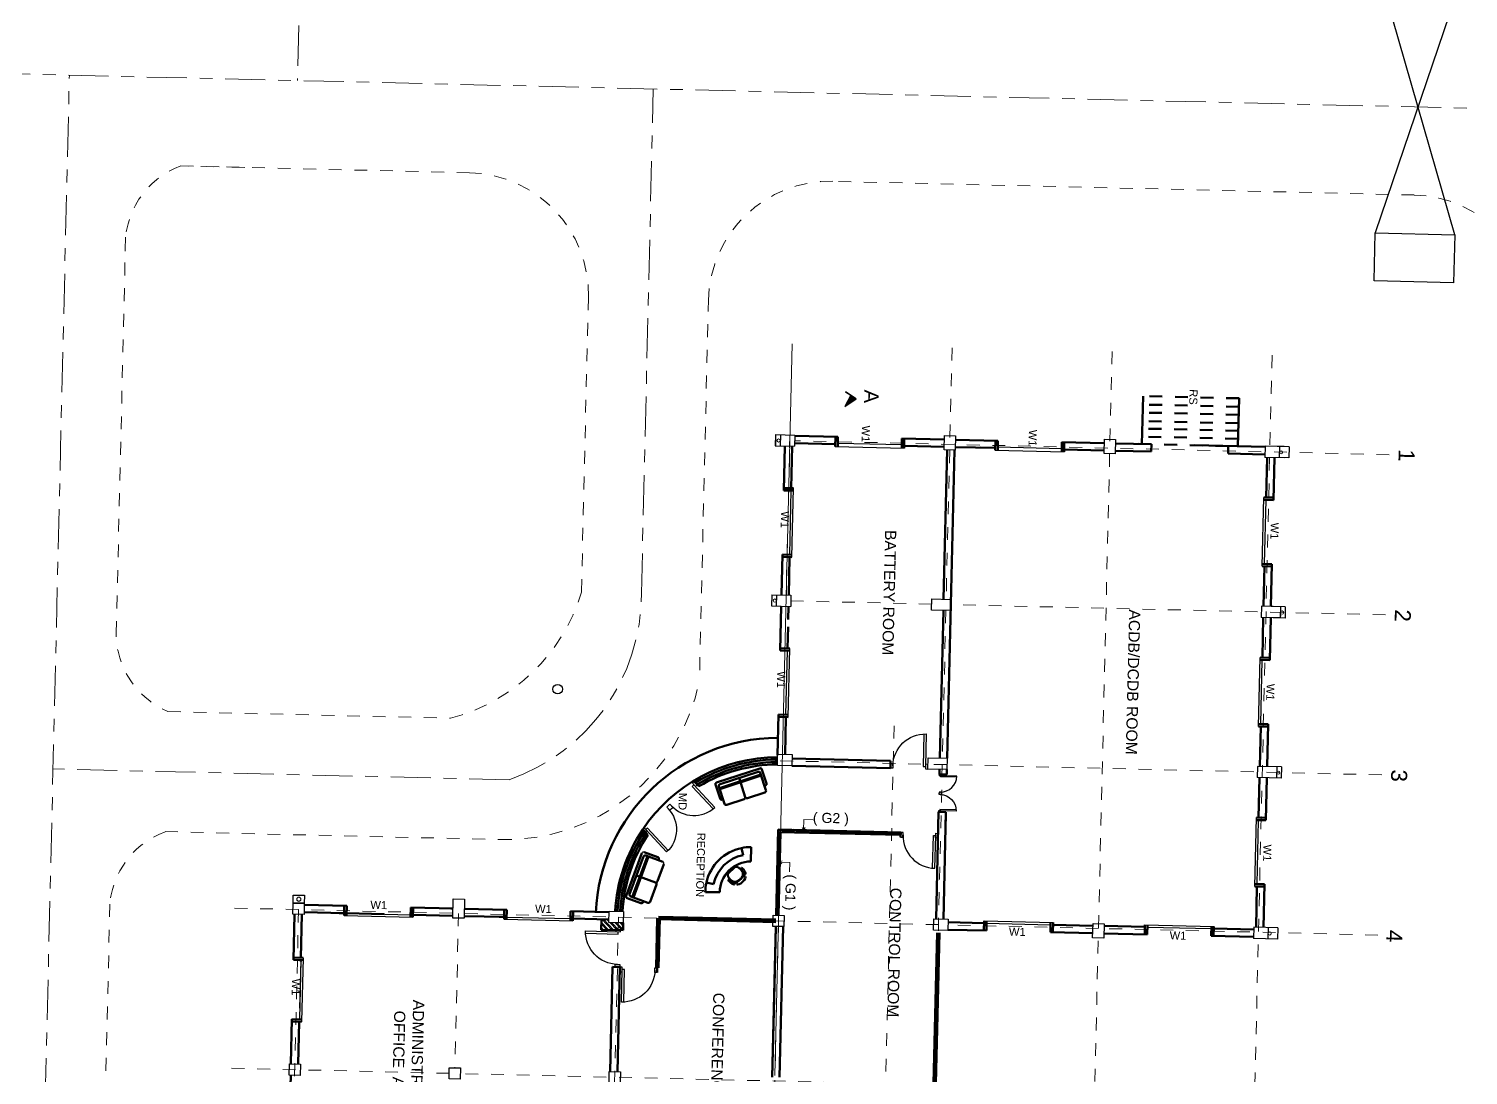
# Model space of a CAD drawing. Header units: metres. Extents: x 201400 to 215600, y 173235 to 1738400.
# Drawn here: x 213054.14 to 213065.38, y 1729854.06 to 1729862.22 of the extents above; entities that cross this region are included whole.
import ezdxf

# ---------------------------------------------------------------- set-up
doc = ezdxf.new("R2010")
doc.units = ezdxf.units.M
for name, pattern in [('ACAD_ISO04W100', [30, 24, -3, 0, -3]), ('CENTER', [2, 1.25, -0.25, 0.25, -0.25]), ('HIDDEN', [0.375, 0.25, -0.125]), ('HIDDENX2', [0.75, 0.5, -0.25])]:
    doc.linetypes.add(name, pattern=pattern)
for name, color, linetype in [('Aelev-1', 5, 'Continuous'), ('DW', 30, 'Continuous'), ('E-LAY-DIM', 7, 'Continuous'), ('FURN', 136, 'Continuous'), ('GLASS', 130, 'Continuous'), ('text', 7, 'Continuous')]:
    doc.layers.add(name, color=color, linetype=linetype)
for name, color, linetype, lineweight in [('E-LAY-CNTRL', 1, 'CENTER', 0), ('E-LAY-EXIST', 8, 'HIDDEN', 0), ('L00', 8, 'Continuous', 9), ('L09', 6, 'Continuous', 9), ('L25', 5, 'Continuous', 25), ('Wall', 6, 'Continuous', 70)]:
    doc.layers.add(name, color=color, linetype=linetype, lineweight=lineweight)
doc.styles.add('HAND', font='techb___.ttf')
doc.styles.get("Standard").update_dxf_attribs({"font": 'arial.ttf', "height": 50})
pattern_1 = [(45.000000035, (-1660894.54197, 1126554.72739), (-0.088388347702, 0.088388347594), [])]

# ---------------------------------------------------------------- blocks, each defined once
blk = doc.blocks.new('BIOC1-2')
at = {"color": 250, "linetype": 'Continuous', "ltscale": 12}
for p, q in [((5, 9, 14), (-5, 9, 14)), ((2.1, -8.6, 14), (-2.1, -8.6, 14))]:
    blk.add_line(p, q, dxfattribs=at)
at = {"color": 9, "linetype": 'Continuous', "ltscale": 12}
for points in [[(-10, 1, 14), (-10, 1.8, 14), (-9.9, 2.5, 14), (-9.9, 3.2, 14), (-9.8, 3.9, 14), (-9.7, 4.5, 14), (-9.5, 5.1, 14), (-9.4, 5.6, 14), (-9.2, 6.1, 14), (-9, 6.6, 14), (-8.7, 7, 14), (-8.5, 7.4, 14), (-8.2, 7.7, 14), (-7.9, 8, 14), (-7.5, 8.3, 14), (-7.2, 8.5, 14), (-6.8, 8.7, 14), (-6.4, 8.8, 14), (-5.9, 8.9, 14), (-5.5, 9, 14), (-5, 9, 14)], [(0, -8, 14), (-1, -8, 14), (-1.9, -7.9, 14), (-2.8, -7.8, 14), (-3.6, -7.6, 14), (-4.4, -7.4, 14), (-5.1, -7.2, 14), (-5.8, -6.9, 14), (-6.4, -6.6, 14), (-7, -6.2, 14), (-7.5, -5.8, 14), (-8, -5.3, 14), (-8.4, -4.8, 14), (-8.8, -4.2, 14), (-9.1, -3.6, 14), (-9.4, -2.9, 14), (-9.6, -2.2, 14), (-9.8, -1.5, 14), (-9.9, -0.7, 14), (-10, 0.1, 14), (-10, 1, 14)], [(0, -8, 14), (1, -8, 14), (1.9, -7.9, 14), (2.8, -7.8, 14), (3.6, -7.6, 14), (4.4, -7.4, 14), (5.1, -7.2, 14), (5.8, -6.9, 14), (6.4, -6.6, 14), (7, -6.2, 14), (7.5, -5.8, 14), (8, -5.3, 14), (8.4, -4.8, 14), (8.8, -4.2, 14), (9.1, -3.6, 14), (9.4, -2.9, 14), (9.6, -2.2, 14), (9.8, -1.5, 14), (9.9, -0.7, 14), (10, 0.1, 14), (10, 1, 14)], [(10, 1, 14), (10, 1.8, 14), (10, 2.5, 14), (9.9, 3.2, 14), (9.8, 3.9, 14), (9.7, 4.5, 14), (9.6, 5.1, 14), (9.4, 5.6, 14), (9.2, 6.1, 14), (9, 6.6, 14), (8.8, 7, 14), (8.5, 7.4, 14), (8.2, 7.7, 14), (7.9, 8, 14), (7.6, 8.3, 14), (7.2, 8.5, 14), (6.8, 8.7, 14), (6.4, 8.8, 14), (6, 8.9, 14), (5.5, 9, 14), (5, 9, 14)]]:
    blk.add_polyline3d(points, dxfattribs=at)
at = {"color": 250, "linetype": 'Continuous', "ltscale": 12}
for centre, major_axis, ratio, start_param, end_param in [((-11.1, -2.8), (0.87, -4.92), 0.3, 1.570796370506287, 7.853981677685873), ((11.1, -2.8), (0.87, 4.92), 0.3, 1.570796370506287, 7.853981677685873), ((-4.5, -10), (-3.5, 0), 0.571429, 3.95137, 6.283186), ((0, -10), (8, 0), 0.375, 3.141593, 6.283185), ((4.5, -10), (3.5, 0), 0.571429, 6.283185, 8.614995)]:
    blk.add_ellipse(centre, major_axis=major_axis, ratio=ratio, start_param=start_param, end_param=end_param, dxfattribs=at)
blk = doc.blocks.new('D80')
at = {"layer": 'DW', "linetype": 'Continuous'}
for p, q in [((50, 700), (50, 0)), ((100, 698), (100, 0)), ((100, 0), (50, 0))]:
    blk.add_line(p, q, dxfattribs=at)
for points in [[(0, 50), (50, 50), (50, -50), (0, -50)], [(800, 50), (750, 50), (750, -50), (800, -50)]]:
    blk.add_lwpolyline(points, dxfattribs=at)
at = {"layer": 'DW'}
blk.add_arc((50, 0), 700, 0, 90, dxfattribs=at)
blk = doc.blocks.new('cr')
at = {"layer": 'Aelev-1', "linetype": 'Continuous', "ltscale": 100}
h = blk.add_hatch(dxfattribs=at)
h.set_pattern_fill('ANSI31', color=1, scale=1.3, style=0)
h.set_pattern_definition([(135.000000035, (-1064448.56976, 1019283.31253), (0.11490485187, 0.11490485201), [])])
h.paths.add_polyline_path([(-1058535, 779818), (-1058640, 779655), (-1058283, 779473)])
at = {"layer": 'L09', "linetype": 'Continuous', "ltscale": 100}
h = blk.add_hatch(dxfattribs=at)
h.set_pattern_fill('ANSI32', color=256, scale=300, style=0)
h.set_pattern_definition([(45, (-2284707.7, 1207189.1), (-79.549513, 79.549513), []), (45, (-2284654.67, 1207189.1), (-79.549513, 79.549513), [])])
h.paths.add_polyline_path([(-1041777, 772931), (-1042007, 772931), (-1042007, 772781), (-1041777, 772781)])
h.paths.add_polyline_path([(-1041777, 772781), (-1042007, 772781), (-1042007, 772481), (-1042102, 772481), (-1042102, 772251), (-1041777, 772251)])
at = {"layer": 'Wall', "linetype": 'Continuous', "ltscale": 100}
h = blk.add_hatch(dxfattribs=at)
h.set_pattern_fill('ANSI31', color=256, style=0)
h.set_pattern_definition(pattern_1)
h.paths.add_polyline_path([(-1047138, 777588), (-1047218, 777588, 0.132513), (-1046438, 775081), (-1046380, 775139, -0.131437)])
h = blk.add_hatch(dxfattribs=at)
h.set_pattern_fill('ANSI31', color=256, style=0)
h.set_pattern_definition(pattern_1)
h.paths.add_polyline_path([(-1044824, 773583), (-1044882, 773525, 0.133445), (-1042357, 772744), (-1042357, 772824, -0.132384)])
at = {"layer": 'Aelev-1', "color": 1, "linetype": 'Continuous', "ltscale": 100}
for p, q in [((-1058535, 779818), (-1058748, 779486)), ((-1058748, 779486), (-1058640, 779655)), ((-1058640, 779655), (-1058283, 779473)), ((-1058283, 779473), (-1058535, 779818))]:
    blk.add_line(p, q, dxfattribs=at)
at = {"layer": 'FURN'}
for centre, start, end in [((-1043886, 774105), 71.1511, 161.1511), ((-1044177, 773513), 161.1511, 251.1511)]:
    blk.add_arc(centre, 55.6, start, end, dxfattribs=at)
at = {"layer": 'GLASS', "color": 4, "linetype": 'Continuous', "ltscale": 3}
for p, q in [((-1053607, 792631), (-1055757, 792631)), ((-1053607, 792631), (-1055757, 792631)), ((-1053682, 792701), (-1055682, 792701)), ((-1053682, 792701), (-1055682, 792701)), ((-1048607, 792631), (-1050757, 792631)), ((-1048682, 792701), (-1050682, 792701)), ((-1043607, 792631), (-1045757, 792631)), ((-1043682, 792701), (-1045682, 792701)), ((-1042332, 789231), (-1042332, 791381)), ((-1042262, 789306), (-1042262, 791306)), ((-1057137, 784281), (-1057137, 786281)), ((-1057032, 784206), (-1057032, 786356)), ((-1042332, 784206), (-1042332, 786356)), ((-1042262, 784281), (-1042262, 786281)), ((-1057137, 779281), (-1057137, 781281)), ((-1057032, 779206), (-1057032, 781356)), ((-1053547, 777931), (-1055697, 777931)), ((-1053547, 777931), (-1055697, 777931)), ((-1053622, 777861), (-1055622, 777861)), ((-1053622, 777861), (-1055622, 777861)), ((-1048547, 777931), (-1050697, 777931)), ((-1048622, 777861), (-1050622, 777861)), ((-1042032, 769206), (-1042032, 771356)), ((-1042102, 769281), (-1042102, 771281)), ((-1042102, 764281), (-1042102, 766281)), ((-1042102, 764281), (-1042102, 766281)), ((-1042032, 764206), (-1042032, 766356)), ((-1042032, 764206), (-1042032, 766356)), ((-1040682, 762956), (-1038682, 762956)), ((-1040607, 762886), (-1039107, 762886)), ((-1040607, 762886), (-1038757, 762886)), ((-1038757, 762656), (-1038757, 762886)), ((-1038757, 762656), (-1038757, 762886))]:
    blk.add_line(p, q, dxfattribs=at)
at = {"layer": 'L00', "linetype": 'ACAD_ISO04W100', "ltscale": 3}
for p, q in [((-1057182, 796516), (-1057182, 777931)), ((-1057182, 796516), (-1057182, 777931)), ((-1052182, 796516), (-1052182, 782931)), ((-1047182, 796516), (-1047182, 777715)), ((-1042182, 796516), (-1042182, 787956)), ((-1037182, 796516), (-1037182, 767956)), ((-1060199, 792781), (-1021347, 792781)), ((-1060199, 787781), (-1021347, 787781)), ((-1042182, 787781), (-1042182, 783081)), ((-1060199, 782781), (-1052343, 782781)), ((-1051993, 782781), (-1021347, 782781)), ((-1042182, 782781), (-1042182, 760741)), ((-1052182, 782331), (-1052182, 777781)), ((-1019960, 781247), (-1048520, 781247)), ((-1057357, 777781), (-1052182, 777781)), ((-1042007, 777781), (-1021339, 777781)), ((-1042182, 772781), (-1021339, 772781)), ((-1042182, 767781), (-1037357, 767781)), ((-1037182, 767606), (-1037182, 760741)), ((-1042182, 762781), (-1021339, 762781)), ((-1042182, 762781), (-1021339, 762781))]:
    blk.add_line(p, q, dxfattribs=at)
at = {"layer": 'L00', "linetype": 'Continuous', "ltscale": 100}
blk.add_line((-1060199, 777781), (-1037357, 777781), dxfattribs=at)
at = {"layer": 'L09', "linetype": 'Continuous', "ltscale": 3}
for p, q in [((-1045363, 778494), (-1045363, 778784)), ((-1045030, 778495), (-1045119, 778543)), ((-1045363, 778494), (-1045032, 778494)), ((-1045030, 778495), (-1045119, 778447)), ((-1044013, 778088), (-1043723, 778088)), ((-1044013, 778088), (-1044013, 777758)), ((-1044013, 777758), (-1044061, 777846)), ((-1044013, 777758), (-1043965, 777846))]:
    blk.add_line(p, q, dxfattribs=at)
at = {"layer": 'L09', "ltscale": 2}
for centre, radius in [((-1057176, 793133), 50.4), ((-1057176, 793133), 50.4), ((-1057176, 793133), 50.4), ((-1052176, 793283), 50.4), ((-1047176, 793283), 50.4), ((-1047176, 793283), 50.4), ((-1042151, 793133), 50.4), ((-1057176, 777431), 50.4), ((-1057176, 777430), 50.4), ((-1057176, 777430), 50.4), ((-1052176, 777431), 50.4), ((-1052176, 777430), 50.4), ((-1052176, 777430), 50.4), ((-1042507, 762781), 65.8), ((-1042505, 762781), 65.8)]:
    blk.add_circle(centre, radius, dxfattribs=at)
at = {"layer": 'L25', "ltscale": 2}
for p, q in [((-1057357, 793381), (-1057357, 792631)), ((-1057357, 793381), (-1057007, 793381)), ((-1057007, 793381), (-1057007, 792631)), ((-1052357, 793381), (-1052357, 792631)), ((-1052357, 793381), (-1052007, 793381)), ((-1052357, 793381), (-1052007, 793381)), ((-1052357, 793381), (-1052007, 793381)), ((-1052107, 793381), (-1052007, 793381)), ((-1052007, 793381), (-1052007, 792631)), ((-1047357, 793381), (-1047357, 792631)), ((-1047357, 793381), (-1047007, 793381)), ((-1047357, 793381), (-1047007, 793381)), ((-1047357, 793381), (-1047007, 793381)), ((-1047357, 793381), (-1047007, 793381)), ((-1047007, 793381), (-1047007, 792631)), ((-1042332, 793381), (-1042332, 792631)), ((-1042332, 793381), (-1041982, 793381)), ((-1041982, 793381), (-1041982, 792631)), ((-1057357, 793231), (-1057357, 792631)), ((-1057357, 793081), (-1057007, 793081)), ((-1057357, 793081), (-1057007, 793081)), ((-1057357, 793081), (-1057007, 793081)), ((-1057007, 793231), (-1057007, 792631)), ((-1052357, 793231), (-1052007, 793231)), ((-1052357, 793231), (-1052007, 793231)), ((-1052357, 793231), (-1052007, 793231)), ((-1052357, 793231), (-1052357, 792631)), ((-1052357, 793231), (-1052007, 793231)), ((-1052107, 793231), (-1052007, 793231)), ((-1052007, 793231), (-1052007, 792631)), ((-1047357, 793231), (-1047007, 793231)), ((-1047357, 793231), (-1047007, 793231)), ((-1047357, 793231), (-1047007, 793231)), ((-1047357, 793231), (-1047007, 793231)), ((-1047357, 793231), (-1047007, 793231)), ((-1042332, 793081), (-1041982, 793081)), ((-1057357, 792631), (-1057007, 792631)), ((-1057357, 792631), (-1057007, 792631)), ((-1057357, 792631), (-1057007, 792631)), ((-1052357, 792631), (-1052007, 792631)), ((-1047357, 792631), (-1047007, 792631)), ((-1042332, 792631), (-1041982, 792631)), ((-1057357, 777931), (-1057007, 777931)), ((-1057357, 777331), (-1057357, 777931)), ((-1057357, 777331), (-1057357, 777931)), ((-1057007, 777331), (-1057007, 777931)), ((-1057007, 777331), (-1057007, 777931)), ((-1057007, 777331), (-1057007, 777931)), ((-1052357, 777931), (-1052007, 777931)), ((-1052357, 777931), (-1052007, 777931)), ((-1052357, 777331), (-1052357, 777931)), ((-1052007, 777331), (-1052007, 777931)), ((-1057357, 777483), (-1057007, 777483)), ((-1057357, 777481), (-1057007, 777481)), ((-1057357, 777481), (-1057007, 777481)), ((-1057357, 777333), (-1057007, 777333)), ((-1057357, 777331), (-1057007, 777331)), ((-1057357, 777331), (-1057007, 777331)), ((-1052357, 777481), (-1052007, 777481)), ((-1052357, 777331), (-1052007, 777331))]:
    blk.add_line(p, q, dxfattribs=at)
for points in [[(-1057457, 787956), (-1057007, 787956), (-1057007, 787606), (-1057457, 787606)], [(-1042332, 787606), (-1042332, 787956), (-1041882, 787956), (-1041882, 787606)], [(-1042357, 783081), (-1042007, 783081), (-1042007, 782631), (-1042357, 782631)], [(-1057457, 782956), (-1057007, 782956), (-1057007, 782606), (-1057457, 782606)], [(-1052343, 782931), (-1051993, 782931), (-1051993, 782331), (-1052343, 782331)], [(-1047382, 782931), (-1047032, 782931), (-1047032, 782331), (-1047382, 782331)], [(-1047382, 778081), (-1047032, 778081), (-1047032, 777631), (-1047382, 777631)], [(-1042357, 777956), (-1042007, 777956), (-1042007, 777606), (-1042357, 777606)], [(-1042357, 772931), (-1042007, 772931), (-1042007, 772481), (-1042357, 772481)], [(-1037357, 772956), (-1037007, 772956), (-1037007, 772606), (-1037357, 772606)], [(-1037357, 772956), (-1037007, 772956), (-1037007, 772606), (-1037357, 772606)], [(-1042632, 767606), (-1042632, 767956), (-1042032, 767956), (-1042032, 767606)], [(-1037357, 767956), (-1037007, 767956), (-1037007, 767606), (-1037357, 767606)], [(-1042632, 762956), (-1042382, 762956), (-1042382, 762606), (-1042632, 762606)], [(-1042630, 762956), (-1042380, 762956), (-1042380, 762606), (-1042630, 762606)], [(-1042382, 762956), (-1042032, 762956), (-1042032, 762606), (-1042382, 762606)], [(-1042380, 762956), (-1042030, 762956), (-1042030, 762606), (-1042380, 762606)], [(-1037357, 762956), (-1037007, 762956), (-1037007, 762606), (-1037357, 762606)], [(-1037007, 762956), (-1037007, 762606), (-1037357, 762606), (-1037357, 762956)], [(-1037357, 762956), (-1037007, 762956), (-1037007, 762606), (-1037357, 762606)]]:
    blk.add_lwpolyline(points, close=True, dxfattribs=at)
blk.add_circle((-1049253, 770710), 150, dxfattribs=at)
at = {"layer": 'Wall', "linetype": 'Continuous', "ltscale": 3}
for p, q in [((-1057007, 792931), (-1055682, 792931)), ((-1057007, 792931), (-1055682, 792931)), ((-1055757, 792931), (-1055757, 792631)), ((-1055757, 792931), (-1055757, 792631)), ((-1055682, 792931), (-1055682, 792631)), ((-1055682, 792931), (-1055682, 792631)), ((-1053682, 792931), (-1052357, 792931)), ((-1053682, 792931), (-1053682, 792631)), ((-1053682, 792931), (-1053682, 792631)), ((-1053682, 792931), (-1052357, 792931)), ((-1053607, 792931), (-1053607, 792631)), ((-1053607, 792931), (-1053607, 792631)), ((-1052007, 792931), (-1050682, 792931)), ((-1050757, 792931), (-1050757, 792631)), ((-1050682, 792931), (-1050682, 792631)), ((-1048682, 792931), (-1047357, 792931)), ((-1048682, 792931), (-1048682, 792631)), ((-1048607, 792931), (-1048607, 792631)), ((-1047007, 792931), (-1045682, 792931)), ((-1045757, 792931), (-1045757, 792631)), ((-1045682, 792931), (-1045682, 792631)), ((-1043682, 792931), (-1042332, 792931)), ((-1043682, 792931), (-1043682, 792631)), ((-1043607, 792931), (-1043607, 792631)), ((-1057332, 792631), (-1057332, 790439)), ((-1057102, 792631), (-1057102, 791481)), ((-1057007, 792701), (-1055757, 792701)), ((-1057007, 792701), (-1055757, 792701)), ((-1053607, 792701), (-1052357, 792701)), ((-1053607, 792701), (-1052357, 792701)), ((-1052007, 792701), (-1050757, 792701)), ((-1048607, 792701), (-1047357, 792701)), ((-1047007, 792701), (-1045757, 792701)), ((-1043607, 792701), (-1042332, 792701)), ((-1042262, 792631), (-1042262, 791381)), ((-1042032, 792631), (-1042032, 791306)), ((-1042032, 791381), (-1042332, 791381)), ((-1042032, 791306), (-1042332, 791306)), ((-1042032, 789306), (-1042332, 789306)), ((-1042032, 789306), (-1042032, 787956)), ((-1057332, 789081), (-1057332, 787956)), ((-1057102, 789081), (-1057102, 787956)), ((-1042032, 789231), (-1042332, 789231)), ((-1042262, 789231), (-1042262, 787956)), ((-1057332, 787606), (-1057332, 786281)), ((-1057102, 787606), (-1057102, 786356)), ((-1042262, 787606), (-1042262, 786356)), ((-1042032, 787606), (-1042032, 786281)), ((-1057332, 786356), (-1057032, 786356)), ((-1057332, 786281), (-1057032, 786281)), ((-1042032, 786356), (-1042332, 786356)), ((-1042032, 786281), (-1042332, 786281)), ((-1057332, 784281), (-1057032, 784281)), ((-1057332, 784281), (-1057332, 782956)), ((-1057332, 784206), (-1057032, 784206)), ((-1057102, 784206), (-1057102, 783755)), ((-1057102, 784206), (-1057102, 782956)), ((-1042032, 784281), (-1042332, 784281)), ((-1042032, 784206), (-1042332, 784206)), ((-1042262, 784206), (-1042262, 783081)), ((-1042032, 784281), (-1042032, 783081)), ((-1057332, 782606), (-1057332, 781281)), ((-1057102, 782606), (-1057102, 781356)), ((-1057007, 782931), (-1047382, 782931)), ((-1046870, 782931), (-1047032, 782931)), ((-1046868, 782701), (-1047031, 782701)), ((-1046870, 782931), (-1046868, 782701)), ((-1045702, 782931), (-1042357, 782931)), ((-1045417, 782931), (-1045702, 782931)), ((-1045702, 782931), (-1045702, 782701)), ((-1045702, 782701), (-1042357, 782701)), ((-1037220, 782819), (-1041926, 782819)), ((-1037220, 782744), (-1041926, 782744)), ((-1057332, 781356), (-1057032, 781356)), ((-1057332, 781281), (-1057032, 781281)), ((-1045032, 781534), (-1044886, 781534)), ((-1045032, 781534), (-1045032, 778171)), ((-1044957, 781534), (-1044957, 777739)), ((-1047262, 781164), (-1047031, 781164)), ((-1047262, 781164), (-1047262, 778081)), ((-1047032, 781164), (-1047032, 778081)), ((-1057332, 779281), (-1057332, 777931)), ((-1057332, 779281), (-1057032, 779281)), ((-1057332, 779206), (-1057032, 779206)), ((-1057102, 779206), (-1057102, 777931)), ((-1057007, 777861), (-1055697, 777861)), ((-1057007, 777861), (-1055697, 777861)), ((-1057007, 777631), (-1055622, 777631)), ((-1057007, 777631), (-1055622, 777631)), ((-1055697, 777631), (-1055697, 777931)), ((-1055697, 777631), (-1055697, 777931)), ((-1055622, 777631), (-1055622, 777931)), ((-1055622, 777631), (-1055622, 777931)), ((-1053622, 777631), (-1053622, 777931)), ((-1053622, 777631), (-1053622, 777931)), ((-1053622, 777631), (-1052357, 777631)), ((-1053622, 777631), (-1052357, 777631)), ((-1053547, 777631), (-1053547, 777931)), ((-1053547, 777631), (-1053547, 777931)), ((-1053547, 777861), (-1052357, 777861)), ((-1053547, 777861), (-1052357, 777861)), ((-1052007, 777861), (-1051597, 777861)), ((-1052007, 777631), (-1050622, 777631)), ((-1051367, 777861), (-1050697, 777861)), ((-1050697, 777631), (-1050697, 777931)), ((-1050622, 777631), (-1050622, 777931)), ((-1048622, 777631), (-1048622, 777931)), ((-1048622, 777631), (-1047357, 777631)), ((-1048547, 777631), (-1048547, 777931)), ((-1048547, 777861), (-1047382, 777861)), ((-1045032, 777701), (-1042357, 777701)), ((-1044957, 777776), (-1042357, 777776)), ((-1042220, 777701), (-1042220, 774029)), ((-1042145, 777701), (-1042145, 774029)), ((-1042007, 777931), (-1037300, 777931)), ((-1042007, 777701), (-1040625, 777701)), ((-1042007, 777701), (-1037300, 777701)), ((-1040587, 777701), (-1037300, 777701)), ((-1040625, 774067), (-1042182, 774067)), ((-1040625, 774029), (-1040479, 774029)), ((-1040625, 773992), (-1042182, 773992)), ((-1042007, 772931), (-1041777, 772931)), ((-1040625, 772861), (-1040625, 772631)), ((-1040625, 772861), (-1037357, 772861)), ((-1042332, 772481), (-1042332, 771281)), ((-1042102, 772481), (-1042102, 771356)), ((-1040625, 772631), (-1037357, 772631)), ((-1042332, 771356), (-1042032, 771356)), ((-1042332, 771281), (-1042032, 771281)), ((-1042332, 769281), (-1042332, 767956)), ((-1042332, 769281), (-1042332, 767956)), ((-1042332, 769281), (-1042032, 769281)), ((-1042332, 769206), (-1042032, 769206)), ((-1042102, 769206), (-1042102, 767956)), ((-1042102, 769206), (-1042102, 769051)), ((-1042332, 767606), (-1042332, 766281)), ((-1042332, 767606), (-1042332, 767532)), ((-1042332, 767606), (-1042332, 766281)), ((-1042332, 767606), (-1042332, 767532)), ((-1042102, 767606), (-1042102, 766356)), ((-1042102, 767606), (-1042102, 766356)), ((-1042332, 766356), (-1042032, 766356)), ((-1042332, 766356), (-1042032, 766356)), ((-1042332, 766281), (-1042032, 766281)), ((-1042332, 766281), (-1042032, 766281)), ((-1042102, 765457), (-1042102, 764281)), ((-1042102, 765457), (-1042102, 764281)), ((-1042332, 764281), (-1042032, 764281)), ((-1042332, 764281), (-1042332, 762956)), ((-1042332, 764281), (-1042332, 762956)), ((-1042332, 764281), (-1042332, 762956)), ((-1042332, 764281), (-1042032, 764281)), ((-1042332, 764206), (-1042032, 764206)), ((-1042332, 764206), (-1042032, 764206)), ((-1042102, 764206), (-1042102, 762956)), ((-1042102, 764206), (-1042102, 762956)), ((-1042102, 764206), (-1042102, 762956)), ((-1042102, 764206), (-1042102, 762956)), ((-1042102, 764206), (-1042102, 764051)), ((-1042030, 762886), (-1040682, 762886)), ((-1040682, 762656), (-1040682, 762956)), ((-1040607, 762656), (-1040607, 762956)), ((-1040607, 762886), (-1040562, 762886)), ((-1040562, 762886), (-1040600, 762886)), ((-1038757, 762656), (-1038757, 762956)), ((-1038682, 762656), (-1038682, 762956)), ((-1037357, 762886), (-1038682, 762886)), ((-1042030, 762656), (-1040607, 762656)), ((-1037357, 762656), (-1038757, 762656)), ((-1037007, 762656), (-1035680, 762656))]:
    blk.add_line(p, q, dxfattribs=at)
at = {"layer": 'Wall', "linetype": 'HIDDENX2', "ltscale": 3}
for p, q in [((-1058832, 791781), (-1058832, 788781)), ((-1058567, 791781), (-1058567, 788781)), ((-1058317, 791781), (-1058317, 788781)), ((-1058052, 791781), (-1058052, 788781)), ((-1057817, 791781), (-1057817, 788781)), ((-1057567, 791781), (-1057567, 788781)), ((-1057332, 791481), (-1057332, 788481))]:
    blk.add_line(p, q, dxfattribs=at)
at = {"layer": 'Wall', "linetype": 'Continuous', "ltscale": 100}
for p, q in [((-1057332, 791781), (-1058832, 791781)), ((-1057102, 791481), (-1057332, 791481)), ((-1057102, 789081), (-1057332, 789081)), ((-1057332, 788781), (-1058832, 788781)), ((-1057007, 782701), (-1052343, 782701)), ((-1051993, 782701), (-1047382, 782701)), ((-1045032, 781534), (-1045032, 778081)), ((-1045032, 781534), (-1045032, 777701)), ((-1047293, 777588), (-1047063, 777588)), ((-1046466, 777304, -637), (-1046895, 777153, -637)), ((-1046250, 777291, -637), (-1046787, 777102, -637)), ((-1046386, 777244, -637), (-1046395, 777270, -637)), ((-1045990, 776720, -637), (-1046180, 777257, -637)), ((-1046929, 777082, -637), (-1046459, 775746, -637)), ((-1046406, 775853, -637), (-1046821, 777031, -637)), ((-1046283, 775837, -637), (-1046735, 777121, -637)), ((-1046252, 775848, -637), (-1046704, 777132, -637)), ((-1044015, 776876, -181), (-1044465, 776869, -181)), ((-1046018, 776652, -637), (-1046614, 776442, -637)), ((-1045954, 776616, -637), (-1045765, 776079, -637)), ((-1044210, 776624, -181), (-1044429, 776574, -181)), ((-1045958, 775863, -637), (-1046388, 775712, -637)), ((-1045798, 776008, -637), (-1046335, 775819, -637)), ((-1045934, 775960, -637), (-1045924, 775934, -637)), ((-1043033, 775924, -181), (-1043026, 775474, -181)), ((-1043279, 775721, -181), (-1043322, 775500, -181)), ((-1046325, 775193), (-1046492, 775027)), ((-1043939, 774123), (-1044123, 773585)), ((-1043329, 773974), (-1043868, 774158)), ((-1044770, 773638), (-1044937, 773471)), ((-1044082, 773962), (-1044229, 773531)), ((-1042817, 773197), (-1044105, 773637)), ((-1042806, 773229), (-1044094, 773669)), ((-1043985, 773988), (-1044012, 773997)), ((-1043293, 773910), (-1043497, 773312)), ((-1043225, 773938), (-1042686, 773754)), ((-1042651, 773684), (-1042835, 773145)), ((-1044195, 773460), (-1042854, 773003)), ((-1042906, 773110), (-1044088, 773514)), ((-1042636, 773469), (-1042784, 773038)), ((-1042697, 773548), (-1042671, 773539))]:
    blk.add_line(p, q, dxfattribs=at)
at = {"layer": 'Wall', "linetype": 'Continuous', "ltscale": 100, "const_width": 20}
for points in [[(-1041926, 782781), (-1037220, 782781)], [(-1044995, 777739), (-1044995, 781534)], [(-1042357, 777739), (-1044995, 777739)], [(-1042182, 774029), (-1042182, 777701)], [(-1042182, 774029), (-1040625, 774029)]]:
    blk.add_lwpolyline(points, dxfattribs=at)
at = {"layer": 'Wall', "linetype": 'Continuous', "ltscale": 3}
blk.add_lwpolyline([(-1041777, 772931), (-1041777, 772251), (-1042102, 772251)], dxfattribs=at)
at = {"layer": 'Wall', "linetype": 'Continuous', "ltscale": 100}
for centre, radius, start, end in [((-1042182, 777781), 5715, 181.6805, 268.7831), ((-1042182, 777781), 5115, 181.6805, 237.4187), ((-1042182, 777781), 4885, 181.7596, 211.9866), ((-1042182, 777781), 5040, 182.1998, 212.3935), ((-1042182, 777781), 4960, 182.2353, 212.1867), ((-1046447, 777252, -637), 55.6, 19.3981, 109.3981), ((-1046232, 777239, -637), 55.6, 19.3981, 109.3981), ((-1046877, 777100, -637), 55.6, 109.3981, 199.3981), ((-1046769, 777050, -637), 55.6, 109.3981, 199.3981), ((-1046043, 776702, -637), 55.6, 296.0615, 19.3981), ((-1043047, 776891, -181), 1418, 180.8713, 180.8771), ((-1043047, 776891, -181), 1418, 180.8771, 192.9307), ((-1043047, 776891, -181), 968, 180.8713, 270.8713), ((-1046006, 776598, -637), 55.6, 19.3981, 102.7347), ((-1043047, 776891, -181), 1418, 192.9307, 258.812), ((-1043047, 776891, -181), 1193, 192.9307, 258.812), ((-1046354, 775871, -637), 55.6, 199.3981, 289.3981), ((-1045977, 775916, -637), 55.6, 289.3981, 19.3981), ((-1045817, 776060, -637), 55.6, 289.3981, 19.3981), ((-1046406, 775764, -637), 55.6, 199.3981, 289.3981), ((-1043047, 776891, -181), 1418, 258.812, 270.8713), ((-1042182, 777781), 4960, 237.8133, 267.9781), ((-1042182, 777781), 4885, 238.0134, 267.947), ((-1044070, 773567), 55.6, 161.1511, 251.1511), ((-1044029, 773944), 55.6, 71.1511, 161.1511), ((-1043347, 773921), 55.6, 347.8145, 71.1511), ((-1043243, 773886), 55.6, 71.1511, 154.4877), ((-1042704, 773702), 55.6, 341.1511, 71.1511), ((-1042182, 777781), 5115, 237.4187, 268.0394), ((-1042182, 777781), 5040, 237.6065, 268.0102), ((-1042888, 773163), 55.6, 251.1511, 341.1511), ((-1042689, 773487), 55.6, 341.1511, 71.1511), ((-1042836, 773055), 55.6, 251.1511, 341.1511)]:
    blk.add_arc(centre, radius, start, end, dxfattribs=at)
for name, p, xscale, yscale, zscale, rotation in [('D80', (-1046868, 782738), 0.7295815800025593, 0.7295815800025593, 0.7295815800025593, 3.501805969323148e-08), ('D80', (-1045701, 782738), -0.7295815800025593, 0.7295815800025593, 0.72958158, 3.501806844496969e-08), ('D80', (-1044959, 782701), 1.459163160005119, 1.459163160005119, 1.459163160005119, 270.000000035018), ('D80', (-1047105, 782331), -1.459163160008389, 1.459163160005119, 1.45916316, 89.99598071948704), ('BIOC1-2', (-1043583, 776420, -319), 22.75600549588447, 22.75600549588447, 22.75600549588447, 134.3686556770662), ('D80', (-1046412, 775086), 1.366170691813366, 1.366170691813366, 1.366170691813366, 314.2070213465656), ('D80', (-1044888, 773519), -1.366170691813366, 1.366170691791922, 1.3661706918132, 314.2070213465655), ('D80', (-1040552, 772862), -1.459163160005119, 1.459163160005119, 1.45916316, 270.000000035018), ('D80', (-1041800, 772781), -1.459163160005119, 1.459163160005119, 1.45916316, 180.000000035018)]:
    blk.add_blockref(name, p, dxfattribs=dict(at, xscale=xscale, yscale=yscale, zscale=zscale, rotation=rotation))
at = {"layer": 'text', "linetype": 'ACAD_ISO04W100', "ltscale": 3, "attachment_point": 5}
for s, insert, char_height, rotation in [('1', (-1057170, 797057), 500, 0), ('2', (-1052170, 797057), 500, 0), ('3', (-1047170, 797057), 500, 0), ('4', (-1042160, 797027), 500, 0), ('{\\fArial|b0|i0|c0|p34;W1}', (-1054715, 792990), 250, 0), ('{\\fArial|b0|i0|c0|p34;W1}', (-1049683, 792977), 250, 0), ('{\\fArial|b0|i0|c0|p34;W1}', (-1044664, 792999), 250, 0), ('{\\fArial|b0|i0|c0|p34;W1}', (-1042018, 790272), 250, 90), ('{\\fArial|b0|i0|c0|p34;ACDB/DCDB ROOM }', (-1049896, 788677), 350, 0), ('{\\fArial|b0|i0|c0|p34;W1}', (-1057437, 785366), 250, 0), ('{\\fArial|b0|i0|c0|p34;W1}', (-1042018, 785247), 250, 90), ('{\\fArial|b0|i0|c0|p34;CONTROL ROOM}', (-1041279, 781422), 350, 0), ('{\\fArial|b0|i0|c0|p34; BATTERY ROOM}', (-1052575, 780996), 350, 0), ('{\\fArial|b0|i0|c0|p34;W1}', (-1057447, 780149), 250, 0), ('{\\fArial|b0|i0|c0|p34;W1}', (-1054712, 777685), 250, 0), ('{\\fArial|b0|i0|c0|p34;W1}', (-1054712, 777685), 250, 0), ('{\\fArial|b0|i0|c0|p34;W1}', (-1049712, 777685), 250, 0), ('{\\fArial|b0|i0|c0|p34;CONFERENCE ROOM}', (-1037356, 775970), 350, 0), ('{\\fArial|b0|i0|c0|p34;W1}', (-1042384, 770429), 250, 90), ('{\\fArial|b0|i0|c0|p34;ADMINISTRATIVE\\POFFICE  AREA }', (-1037403, 766307), 350, 0), ('{\\fArial|b0|i0|c0|p34;W1}', (-1042384, 765282), 250, 90), ('{\\fArial|b0|i0|c0|p34;W1}', (-1039761, 762752), 250, 0)]:
    blk.add_mtext(s, dxfattribs=dict(at, insert=insert, char_height=char_height, rotation=rotation))
at = {"layer": 'text', "linetype": 'HIDDENX2', "ltscale": 3, "insert": (-1058839, 790355), "char_height": 250, "attachment_point": 5, "rotation": 0}
blk.add_mtext('{\\fArial|b0|i0|c0|p34;RS}', dxfattribs=at)
at = {"layer": 'text', "color": 1, "linetype": 'ACAD_ISO04W100', "ltscale": 3, "insert": (-1058620, 780295), "char_height": 455, "attachment_point": 5, "rotation": 0}
blk.add_mtext('{\\fArial|b0|i0|c0|p34;A}', dxfattribs=at)
at = {"layer": 'text', "linetype": 'Continuous', "ltscale": 11.811024, "char_height": 175, "attachment_point": 1, "style": 'HAND'}
for s, insert, rotation in [('\\P{\\fArial|b0|i0|c0|p34;      \\H1.571x;     \\H0.9093x; \\H1.26x;( G2 )}', (-1045881, 777740), 90), ('\\P{\\fArial|b0|i0|c0|p34;      \\H1.571x;     \\H0.9093x; \\H1.26x;( G1 )}', (-1044679, 778584), 0)]:
    blk.add_mtext(s, dxfattribs=dict(at, insert=insert, rotation=rotation))
at = {"layer": 'Wall', "linetype": 'Continuous', "ltscale": 100, "attachment_point": 5, "rotation": 0}
for s, insert, char_height in [('{\\fArial|b0|i0|c0|p34;RECEPTION}', (-1043871, 775305), 246.4), ('{\\fArial|b0|i0|c0|p34;MD}', (-1045839, 774700), 250)]:
    blk.add_mtext(s, dxfattribs=dict(at, insert=insert, char_height=char_height))
blk = doc.blocks.new('400kv')
at = {"layer": 'E-LAY-CNTRL'}
for p, q in [((112.637, 250.89, -0.311), (105.772, 220.542, -0.311)), ((145.412, 211.575, -0.311), (54.437, 232.154, -0.311)), ((43.658, -21.724, -0.311), (98.815, 222.115, -0.311)), ((113.139, 202.719, -0.311), (116.616, 218.089, -0.311)), ((107.939, 197.838, -0.311), (94.035, 200.983, -0.311))]:
    blk.add_line(p, q, dxfattribs=at)
blk.add_arc((107.113, 203.93, -0.311), 6.147, 277.7279, 348.6405, dxfattribs=at)
at = {"layer": 'E-LAY-DIM'}
for p, q in [((140.264, 208.676, -0.311), (139.589, 216.955, -0.311)), ((142.013, 216.407, -0.311), (137.84, 209.224, -0.311))]:
    blk.add_line(p, q, dxfattribs=at)
at = {"layer": 'E-LAY-DIM', "elevation": -0.311}
blk.add_lwpolyline([(140.264, 208.676), (139.934, 207.214), (137.51, 207.762), (137.84, 209.224)], close=True, dxfattribs=at)
at = {"layer": 'E-LAY-EXIST', "color": 4}
for p, q in [((101.667, 218.651, -0.311), (103.744, 218.181, -0.311)), ((110.474, 216.658, -0.311), (101.67, 218.651, -0.182)), ((110.474, 216.658, -0.311), (103.744, 218.181, -0.311)), ((99.539, 216.815, -0.182), (96.874, 205.031, -0.182)), ((139.27, 210.145, -0.311), (121.545, 214.154, -0.311)), ((113.342, 212.114, -0.311), (111.311, 203.132, -0.194)), ((117.01, 211.329, -0.311), (114.379, 199.697, -0.197)), ((97.91, 202.03, -0.182), (106.524, 200.081, -0.192)), ((97.082, 198.372, -0.182), (107.377, 196.043, -0.194)), ((86.558, 159.43, -0.398), (94.951, 196.532, -0.182))]:
    blk.add_line(p, q, dxfattribs=at)
for centre, radius, start, end in [((102.085, 216.014, -0.182), 2.669, 98.9615, 171.9621), ((109.636, 212.952, -0.311), 3.8, 347.254, 77.254), ((120.706, 210.448, -0.311), 3.8, 77.254, 167.254), ((138.432, 206.438, -0.311), 3.8, 347.254, 77.254), ((99.42, 204.231, -0.182), 2.669, 162.5459, 235.5464), ((106.206, 205.86, -0.194), 5.788, 273.1524, 331.8859), ((108.68, 202.081, -0.2), 6.177, 256.6886, 337.297), ((97.498, 195.735, -0.182), 2.669, 98.9615, 171.9621)]:
    blk.add_arc(centre, radius, start, end, dxfattribs=at)
at = {"layer": 'E-LAY-DIM', "lineweight": -2, "xscale": 0.0009999999398089005, "yscale": 0.0009999999398089005, "zscale": 0.0009999999398089005, "rotation": 257.2539829661908}
blk.add_blockref('cr', (-873.232, -653.045, -0.311), dxfattribs=at)

msp = doc.modelspace()

# ---------------------------------------------------------------- block references
at = {"xscale": 0.2499999999999999, "yscale": 0.2499999999999999, "zscale": 0.2499999999999999, "rotation": 11.39700464984234}
msp.add_blockref('400kv', (213041.21, 1729802.545, 0.078), dxfattribs=at)

doc.saveas('drawing.dxf')
